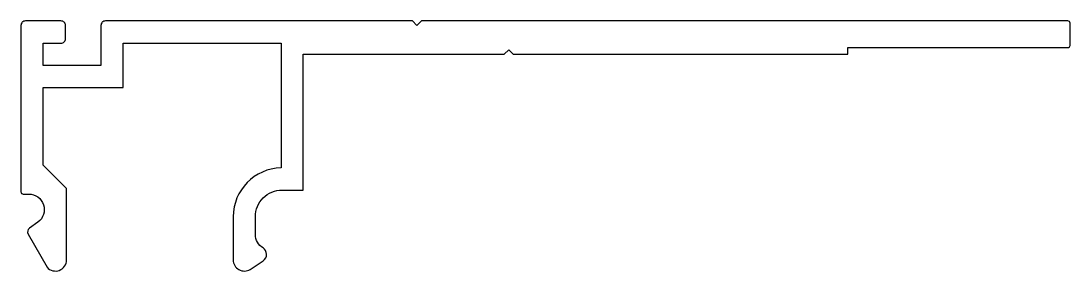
# Model space of a CAD drawing. Extents: x 551.5 to 598.7, y 479.5 to 490.7.
import ezdxf

# ---------------------------------------------------------------- set-up
doc = ezdxf.new("R2010")
doc.units = 0
doc.layers.get('0').update_dxf_attribs({"linetype": 'CONTINUOUS'})

msp = doc.modelspace()

# ---------------------------------------------------------------- linework, layer by layer
at = {"color": 0}
msp.add_lwpolyline([(562.079, 481.098), (562.079, 481.902, -0.414214), (563.279, 483.102), (564.229, 483.102), (564.229, 489.222), (573.277, 489.222), (573.477, 489.422), (573.677, 489.222), (588.73, 489.222), (588.73, 489.522), (598.63, 489.522, 0.414214), (598.73, 489.622), (598.73, 490.622, 0.414214), (598.63, 490.722), (569.547, 490.722), (569.347, 490.522), (569.147, 490.722), (555.329, 490.722, 0.414214), (555.129, 490.522), (555.129, 488.722), (552.529, 488.722), (552.529, 489.722), (553.329, 489.722, 0.414214), (553.529, 489.922), (553.529, 490.522, 0.414214), (553.329, 490.722), (551.729, 490.722, 0.414214), (551.529, 490.522), (551.529, 483.024, 0.414214), (551.629, 482.924), (551.879, 482.924, -0.727659), (552.289, 481.656), (551.909, 481.382, 0.382626), (551.852, 481.121), (552.702, 479.624, 0.693227), (553.579, 479.952), (553.579, 483.172), (552.529, 484.222), (552.529, 487.722), (556.129, 487.722), (556.129, 489.722), (563.229, 489.722), (563.229, 484.102, 0.407572), (561.079, 481.902), (561.079, 479.952, 0.589264), (561.844, 479.529), (562.427, 479.917, 0.531982), (562.421, 480.497, -0.264226), (562.079, 481.098)], format="xyb", dxfattribs=at)

doc.saveas('drawing.dxf')
